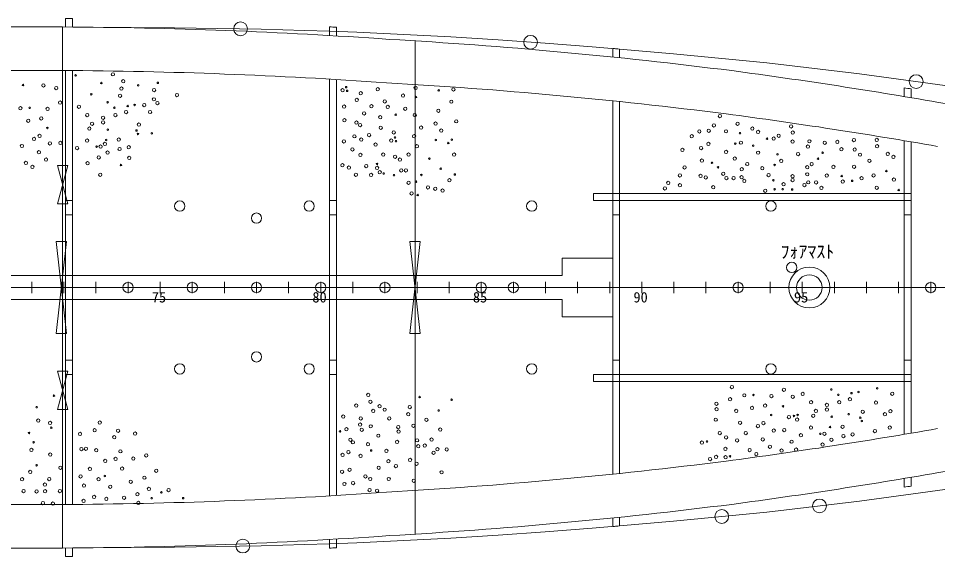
# Model space of a CAD drawing. Units: millimetres, scale not verified. Extents: x -51052 to 51048, y -29700 to 29700.
# Drawn here: x 4572 to 20605, y -4378 to 5018 of the extents above; entities that cross this region are included whole.
import ezdxf
from ezdxf.enums import TextEntityAlignment as Align

# ---------------------------------------------------------------- set-up
doc = ezdxf.new("R2010")
doc.units = ezdxf.units.MM
doc.header["$LTSCALE"] = 100
for name, color, linetype, lineweight in [('0-2_sunpou', 7, 'Continuous', 18), ('0-3_keijou', 7, 'Continuous', 18), ('0-7_hachi', 7, 'Continuous', 18)]:
    doc.layers.add(name, color=color, linetype=linetype, lineweight=lineweight)
doc.layers.add('0-5_text', color=7, linetype='Continuous')
doc.styles.add('ＭＳ ゴシック', font='')
doc.styles.get('ＭＳ ゴシック').set_extended_font_data('MS Gothic')

msp = doc.modelspace()

# ---------------------------------------------------------------- linework, layer by layer
at = {"layer": '0-2_sunpou'}
for p, q in [((4804.9, 420.2), (4804.9, 220.2)), ((5364.9, 420.2), (5364.9, 220.2)), ((5924.9, 420.2), (5924.9, 220.2)), ((6484.9, 420.2), (6484.9, 220.2)), ((7044.9, 420.2), (7044.9, 220.2)), ((7604.9, 420.2), (7604.9, 220.2)), ((8164.9, 420.2), (8164.9, 220.2)), ((8724.9, 420.2), (8724.9, 220.2)), ((9284.9, 420.2), (9284.9, 220.2)), ((9844.9, 420.2), (9844.9, 220.2)), ((10404.9, 420.2), (10404.9, 220.2)), ((10964.9, 420.2), (10964.9, 220.2)), ((11524.9, 420.2), (11524.9, 220.2)), ((12084.9, 420.2), (12084.9, 220.2)), ((12644.9, 420.2), (12644.9, 220.2)), ((13204.9, 420.2), (13204.9, 220.2)), ((13764.9, 420.2), (13764.9, 220.2)), ((14324.9, 420.2), (14324.9, 220.2)), ((14884.9, 420.2), (14884.9, 220.2)), ((15444.9, 420.2), (15444.9, 220.2)), ((16004.9, 420.2), (16004.9, 220.2)), ((16564.9, 420.2), (16564.9, 220.2)), ((17124.9, 420.2), (17124.9, 220.2)), ((17684.9, 420.2), (17684.9, 220.2)), ((18244.9, 420.2), (18244.9, 220.2)), ((18804.9, 420.2), (18804.9, 220.2)), ((19364.9, 420.2), (19364.9, 220.2)), ((19924.9, 420.2), (19924.9, 220.2)), ((20484.9, 420.2), (20484.9, 220.2)), ((-35819, 320.2), (33699.2, 320.2))]:
    msp.add_line(p, q, dxfattribs=at)
at = {"layer": '0-3_keijou'}
for p, q in [((5516.4, 5017.1), (5516.4, 4867)), ((-9184.1, 4868.2), (5270, 4868.2)), ((5343.9, 4868.2), (5343.9, -4227.8)), ((9997.9, 4869.1), (9997.9, 4718.9)), ((10117.9, 4862), (10117.9, 4711.7)), ((11489.9, 4624.9), (11489.9, -3984.6)), ((14937.4, 4493.1), (14937.4, 4342.3)), ((15057.4, 4480.8), (15057.4, 4330)), ((-9185.4, 4108.2), (5270, 4108.2)), ((5396.4, 4107.8), (5396.4, -3467.5)), ((5516.4, 4096.4), (5516.4, -3466.6)), ((9997.9, 3957.5), (9997.9, -3317.2)), ((10117.9, 3950.4), (10117.9, -3310)), ((20023.5, 3806.1), (20023.5, 3654)), ((20143.5, 3786), (20143.5, 3633.9)), ((14937.4, 3578.3), (14937.4, -2938)), ((15057.4, 3565.9), (15057.4, -2925.5)), ((20023.5, 2883.4), (20023.5, -2243)), ((20143.5, 2863.1), (20143.5, -2222.7)), ((5433.9, 2450.4), (5253.9, 2450.4)), ((5433.9, 1780.4), (5253.9, 2450.4)), ((5433.9, 2450.4), (5253.9, 1780.4)), ((14602.1, 1960.2), (20143.5, 1960.2)), ((5433.9, 1780.4), (5253.9, 1780.4)), ((5396.4, 1840.2), (5516.4, 1840.2)), ((9997.9, 1840.2), (10117.9, 1840.2)), ((5396.4, 1590.2), (5516.4, 1590.2)), ((9997.9, 1590.2), (10117.9, 1590.2)), ((14937.4, 1590.2), (15057.4, 1590.2)), ((20023.5, 1590.2), (20143.5, 1590.2)), ((5412.9, 1124.2), (5232.9, -483.8)), ((5412.9, -483.8), (5232.9, 1124.2)), ((5412.9, 1124.2), (5232.9, 1124.2)), ((11579.9, 1124.2), (11399.9, -483.8)), ((11579.9, -483.8), (11399.9, 1124.2)), ((11579.9, 1124.2), (11399.9, 1124.2)), ((14057.4, 830.2), (14937.4, 830.2)), ((14057.4, 830.2), (14057.4, 530.2)), ((-1799, 530.2), (14057.4, 530.2)), ((-1799, 110.2), (14057.4, 110.2)), ((5412.9, -483.8), (5232.9, -483.8)), ((11579.9, -483.8), (11399.9, -483.8)), ((5396.4, -949.8), (5516.4, -949.8)), ((9997.9, -949.8), (10117.9, -949.8)), ((14937.4, -949.8), (15057.4, -949.8)), ((20023.5, -949.8), (20143.5, -949.8)), ((5433.9, -1140), (5253.9, -1140)), ((5433.9, -1140), (5253.9, -1810)), ((5433.9, -1810), (5253.9, -1140)), ((5396.4, -1199.8), (5516.4, -1199.8)), ((9997.9, -1199.8), (10117.9, -1199.8)), ((14602.1, -1199.8), (20143.5, -1199.8)), ((5433.9, -1810), (5253.9, -1810)), ((20023.5, -3013.6), (20023.5, -3165.7)), ((20143.5, -2993.5), (20143.5, -3145.6)), ((-9185.4, -3467.8), (5270, -3467.8)), ((14937.4, -3702), (14937.4, -3852.7)), ((15057.4, -3689.6), (15057.4, -3840.4)), ((9997.9, -4078.5), (9997.9, -4228.8)), ((10117.9, -4071.4), (10117.9, -4221.7)), ((-9184.1, -4227.8), (5270, -4227.8)), ((5270, -4227.8), (5343.9, -4227.8)), ((5516.4, -4376.7), (5516.4, -4226.7))]:
    msp.add_line(p, q, dxfattribs=at)
for points in [[(5516.4, 5017.1), (5396.4, 5017.8), (5396.4, 4867.8)], [(20857.7, 3827.6), (19243.6, 4052.5), (17623.3, 4240.4), (15999.6, 4399.1), (15057.4, 4480.8), (14581, 4519.8), (13759.7, 4583.1), (12938.6, 4641), (12117.4, 4692.9), (11296.1, 4738), (10474.6, 4775.7), (9997.9, 4794), (9560.1, 4808.3), (8805, 4828), (8049.6, 4842.4), (7293.9, 4852.6), (6538.2, 4859.9), (5782.3, 4865.4), (5343.9, 4868.2)], [(14602.1, 1960.2), (14602.1, 1840.2), (20143.5, 1840.2)], [(14057.4, 110.2), (14057.4, -189.8), (14937.4, -189.8)], [(14602.1, -1199.8), (14602.1, -1319.8), (20143.5, -1319.8)], [(20857.7, -3187.3), (19243.6, -3412.1), (17623.3, -3600.1), (15999.6, -3758.8), (15057.4, -3840.4), (14581, -3879.4), (13759.7, -3942.8), (12938.6, -4000.7), (12117.4, -4052.5), (11296.1, -4097.7), (10474.6, -4135.4), (9997.9, -4153.6), (9560.1, -4167.9), (8805, -4187.6), (8049.6, -4202), (7293.9, -4212.3), (6538.2, -4219.6), (5782.3, -4225), (5343.9, -4227.8)], [(5516.4, -4376.7), (5396.4, -4377.5), (5396.4, -4227.5)]]:
    msp.add_lwpolyline(points, dxfattribs=at)
for centre, radius in [((8448.1, 4834.8), 120), ((13504.9, 4601.1), 120), ((20230.6, 3915), 120), ((7385.7, 1742.3), 90), ((9643.5, 1742.3), 90), ((13525.5, 1742.3), 90), ((17697.5, 1742.3), 90), ((8724.9, 1531.6), 90), ((18059.9, 671), 90), ((18367.8, 320.2), 357.5), ((18367.8, 320.2), 222.5), ((6484.9, 320.2), 90), ((7604.9, 320.2), 90), ((8724.9, 320.2), 90), ((9844.9, 320.2), 90), ((10964.9, 320.2), 90), ((12644.9, 320.2), 90), ((13204.9, 320.2), 90), ((17124.9, 320.2), 90), ((20484.9, 320.2), 90), ((8724.9, -891.2), 90), ((7385.7, -1102), 90), ((9643.5, -1102), 90), ((13525.5, -1102), 90), ((17697.5, -1102), 90), ((18545.2, -3493.1), 120), ((16840.1, -3676.6), 120), ((8487.1, -4193.7), 120)]:
    msp.add_circle(centre, radius, dxfattribs=at)
for centre, radius, start, end in [((5270, -95131.8), 100000, 89.95766, 90), ((4848.7, -83181.4), 88050.9, 85.96889, 89.67778), ((4848.7, -83181.4), 88200.9, 86.57505, 86.65314), ((6124, -82001.1), 86792, 82.79274, 86.75398), ((6124, -82001.1), 86942, 84.10239, 84.18189), ((5270, -95131.8), 99240, 89.95873, 90), ((4848.7, -83181.4), 87290.9, 85.96547, 89.67656), ((5026.9, -86142.6), 91040.2, 80.06303, 82.43472), ((6124, -82001.1), 86032, 82.79432, 86.75745), ((5026.9, -86142.6), 91190.2, 80.45804, 80.53448), ((5026.9, -86142.6), 90280.2, 80.06377, 82.43321), ((5026.9, 86782.9), 90280.2, 277.56679, 279.93623), ((6124, 82641.4), 86032, 273.24255, 277.20568), ((5026.9, 86782.9), 91040.2, 277.56528, 279.93697), ((5026.9, 86782.9), 91190.2, 279.46552, 279.54196), ((4848.7, 83821.7), 87290.9, 270.32344, 274.03453), ((5270, 95772.2), 99240, 270, 270.04127), ((6124, 82641.4), 86792, 273.24602, 277.20726), ((6124, 82641.4), 86942, 275.81811, 275.89761), ((4848.7, 83821.7), 88050.9, 270.32222, 274.03111), ((4848.7, 83821.7), 88200.9, 273.34686, 273.42495)]:
    msp.add_arc(centre, radius, start, end, dxfattribs=at)
at = {"layer": '0-7_hachi'}
for centre, radius in [((5570.2, 4021.9), 13.6), ((6220.4, 4040.9), 28.8), ((4652.4, 3854.3), 13.6), ((5008.5, 3848.1), 28.8), ((6018.7, 3889.6), 13.6), ((6400.1, 3921), 28.8), ((6660.9, 3847.6), 13.6), ((7004.2, 3892.4), 13.6), ((5231.1, 3800.5), 28.8), ((5842.4, 3692.4), 13.6), ((6345.6, 3667.7), 28.8), ((6370.1, 3793), 28.8), ((6938.9, 3765.8), 28.8), ((7338.2, 3677.8), 28.8), ((10226.2, 3762.5), 28.8), ((10289.2, 3816.5), 13.6), ((10306.4, 3753.5), 13.6), ((10543.7, 3710.9), 28.8), ((10838.8, 3779.8), 28.8), ((11280.2, 3669.9), 28.8), ((11498.6, 3803.9), 28.8), ((11902.8, 3760.1), 13.6), ((12159.1, 3778.1), 28.8), ((5299.7, 3547.9), 28.8), ((6127.6, 3552.3), 13.6), ((6767.1, 3503.7), 28.8), ((6934.6, 3604.7), 28.8), ((6996.9, 3538), 28.8), ((10473.5, 3594.8), 28.8), ((10962.3, 3568.3), 28.8), ((11505.2, 3644.8), 13.6), ((12123.1, 3563.6), 28.8), ((4608.6, 3450.2), 28.8), ((4767.7, 3456.8), 13.6), ((5081.9, 3437.2), 28.8), ((5626.4, 3474.3), 28.8), ((6246.9, 3459), 13.6), ((6451.4, 3380.7), 28.8), ((6478.4, 3488), 13.6), ((6599.2, 3507.6), 13.6), ((6870.2, 3383.3), 28.8), ((10252.5, 3477.1), 28.8), ((10600.5, 3358.9), 28.8), ((10730.2, 3483.1), 28.8), ((11014.2, 3471.1), 28.8), ((11319.2, 3440.8), 28.8), ((11896.6, 3404.1), 28.8), ((4742.6, 3231.8), 28.8), ((4971.7, 3270.7), 28.8), ((5773.4, 3330), 28.8), ((6048.9, 3283.7), 28.8), ((6048.9, 3201.9), 28.8), ((6264, 3330), 28.8), ((10257.4, 3240.1), 28.8), ((10468.1, 3199.6), 28.8), ((10884.2, 3291.4), 28.8), ((11153.3, 3335.6), 13.6), ((11485.7, 3330.6), 28.8), ((11849, 3181.5), 28.8), ((12210.1, 3220.4), 28.8), ((16808.2, 3312.9), 28.8), ((17114.7, 3178.3), 28.8), ((5076.9, 3104.9), 13.6), ((5809.4, 3093), 28.8), ((5858.4, 3177.4), 28.8), ((6132.3, 3076.2), 13.6), ((6631.9, 3059.9), 13.6), ((6673.9, 3162.8), 28.8), ((10533, 3153.7), 28.8), ((10892.3, 3107.8), 28.8), ((11119.2, 3026.8), 28.8), ((11596.3, 3112.8), 28.8), ((11946.3, 3058.3), 28.8), ((16449, 3044.5), 28.8), ((16614, 3056.9), 28.8), ((16703.1, 3149.8), 28.8), ((16914.1, 3046.2), 28.8), ((17373.4, 3093.7), 28.8), ((17473.7, 3035.6), 28.8), ((18049, 3132.1), 28.8), ((18078.7, 3025.5), 28.8), ((4844.2, 2913.9), 28.8), ((4941.5, 2965.8), 28.8), ((5771.3, 2886), 28.8), ((6103.1, 2896.2), 13.6), ((6322.3, 2901.1), 28.8), ((6658, 3001.1), 13.6), ((6899.7, 3011.6), 13.6), ((10249.3, 2869.5), 28.8), ((10433, 2958.6), 28.8), ((10551.9, 2901.9), 28.8), ((10689.6, 2980.2), 28.8), ((11076, 2883.7), 28.8), ((11139, 2937.7), 13.6), ((11156.2, 2874.7), 13.6), ((11473.7, 2960.4), 28.8), ((11852.5, 2894.2), 13.6), ((12132.6, 2902), 13.6), ((16317.4, 2961.6), 28.8), ((17159, 3013.4), 13.6), ((17630.8, 2917.1), 13.6), ((17745.6, 2919.4), 28.8), ((17832.7, 2969.6), 28.8), ((18075.7, 2868.5), 28.8), ((18369.2, 2871.5), 28.8), ((18856, 2862.5), 28.8), ((19145.8, 2892.6), 28.8), ((19544.1, 2895.4), 28.8), ((4632.7, 2790.3), 28.8), ((5121.1, 2835.7), 28.8), ((5304.7, 2843.8), 28.8), ((5596.3, 2754.7), 28.8), ((5935.9, 2778.7), 13.6), ((6004.6, 2780.4), 28.8), ((6079.7, 2826), 28.8), ((6337, 2737.5), 28.8), ((6496.6, 2768.3), 28.8), ((10397.9, 2729.1), 28.8), ((10803.1, 2816.2), 28.8), ((11522.8, 2786.2), 28.8), ((12070.4, 2842.3), 13.6), ((16153.2, 2721.3), 28.8), ((16479.1, 2754.6), 28.8), ((16607, 2826.1), 28.8), ((17076.3, 2831.3), 13.6), ((17172.8, 2848.1), 28.8), ((17387.8, 2796.9), 13.6), ((18342.5, 2779.6), 28.8), ((18637.7, 2847.5), 28.8), ((18927.5, 2734.6), 28.8), ((19158.3, 2727.7), 28.8), ((19550, 2784.9), 28.8), ((4929.4, 2681.7), 28.8), ((5053.6, 2552.1), 28.8), ((5973.8, 2591.3), 28.8), ((6127.9, 2675.8), 28.8), ((6504.7, 2581.9), 28.8), ((10538.3, 2634.6), 28.8), ((10934.4, 2641.3), 28.8), ((11141.4, 2603.2), 28.8), ((11225.9, 2554.2), 28.8), ((11378.4, 2639.2), 28.8), ((11740.9, 2570.1), 13.6), ((12171, 2639.2), 28.8), ((16915.5, 2686.9), 28.8), ((17067.2, 2570.8), 28.8), ((17473.7, 2673.8), 28.8), ((17811.6, 2643.6), 13.6), ((18170.6, 2649.3), 28.8), ((18520, 2567.1), 13.6), ((18598.4, 2673.4), 13.6), ((19251.2, 2638.6), 28.8), ((19736.6, 2651.9), 28.8), ((19834.3, 2599.1), 28.8), ((4701.7, 2495.3), 28.8), ((4817.8, 2425), 28.8), ((5777.9, 2489.9), 28.8), ((6361.2, 2457.3), 13.6), ((10224.9, 2453.7), 28.8), ((10335.8, 2412.7), 28.8), ((10639.7, 2438.7), 28.8), ((10828.9, 2407.9), 28.8), ((10827.2, 2476.7), 13.6), ((11938.1, 2393.8), 13.6), ((16191.7, 2416), 28.8), ((16494.2, 2536.3), 28.8), ((16668.2, 2497.1), 13.6), ((16774.6, 2418.6), 13.6), ((17188.6, 2383.2), 28.8), ((17283.7, 2475.7), 28.8), ((17547.6, 2401.7), 28.8), ((17760.9, 2458.4), 13.6), ((17877.6, 2531.1), 28.8), ((18331.4, 2419.6), 28.8), ((18408, 2475.1), 28.8), ((18788.3, 2426.2), 28.8), ((19147.6, 2427.6), 28.8), ((19414.3, 2533.5), 28.8), ((5999.8, 2287.4), 28.8), ((10460.1, 2288.5), 28.8), ((10724.2, 2284.6), 28.8), ((10874.5, 2332.8), 28.8), ((10944.6, 2309.4), 13.6), ((11124.7, 2280.3), 13.6), ((11250.4, 2363.6), 28.8), ((11332.1, 2363.6), 28.8), ((11600.8, 2284.9), 13.6), ((12184.5, 2292.7), 13.6), ((16108.8, 2276.7), 28.8), ((16470.2, 2267.8), 28.8), ((16562.1, 2241.1), 28.8), ((16866.6, 2306.6), 28.8), ((16922, 2230), 28.8), ((17046.1, 2230), 28.8), ((17186, 2245.9), 28.8), ((17655.9, 2282.8), 28.8), ((18075.2, 2261.3), 28.8), ((18331.4, 2295.6), 28.8), ((18672.1, 2274.5), 28.8), ((18932.7, 2265.4), 13.6), ((19279.7, 2226.9), 28.8), ((19488.3, 2277.1), 28.8), ((19710.5, 2353.5), 13.6), ((11378.4, 2148.6), 28.8), ((11507.4, 2165.6), 13.6), ((11716.2, 2066.9), 28.8), ((12089.3, 2192.1), 28.8), ((15907.1, 2145.6), 28.8), ((16108.8, 2104.7), 28.8), ((16692.4, 2069.2), 28.8), ((17233.5, 2179.8), 28.8), ((17741, 2191.5), 13.6), ((17917.2, 2121.7), 28.8), ((18075.2, 2195.3), 28.8), ((18281.2, 2108.2), 28.8), ((18347.3, 2155.7), 28.8), ((18484.6, 2153), 28.8), ((18577.1, 2058), 28.8), ((18949.5, 2168.9), 28.8), ((19114.8, 2182.7), 13.6), ((19544.1, 2062.2), 28.8), ((19843.7, 2203.7), 28.8), ((11429.2, 1961.2), 28.8), ((11536.4, 1934.1), 13.6), ((11841.5, 2042.4), 28.8), ((11969.5, 2012.5), 28.8), ((15849.4, 2048.6), 28.8), ((17597.8, 2008.1), 28.8), ((17760.9, 2034.9), 13.6), ((17901.9, 2037.1), 13.6), ((18067.2, 2030.8), 13.6), ((19926.9, 2020.6), 13.6), ((17017.5, -1418.3), 28.8), ((17924.7, -1464.3), 28.8), ((19551.4, -1440.4), 13.6), ((5192.5, -1569.2), 13.6), ((10673.4, -1555.9), 28.8), ((11569.6, -1591.3), 13.6), ((16984.9, -1629.5), 28.8), ((17233.6, -1561.9), 28.8), ((17392.7, -1555.4), 13.6), ((17706.9, -1574.9), 28.8), ((18077.2, -1586.8), 28.8), ((18251.4, -1537.8), 28.8), ((18752.6, -1459.8), 13.6), ((18871.9, -1553.2), 13.6), ((19076.4, -1631.4), 28.8), ((19103.4, -1524.2), 13.6), ((19224.2, -1504.6), 13.6), ((19813, -1534.7), 28.8), ((4891.8, -1768.1), 13.6), ((10464.5, -1741.9), 28.8), ((10711.4, -1673.6), 28.8), ((10871, -1751.4), 28.8), ((11397.3, -1767.9), 28.8), ((12128.3, -1638.2), 13.6), ((16745.9, -1708), 28.8), ((17367.6, -1780.4), 28.8), ((17596.7, -1741.4), 28.8), ((17908.4, -1752.8), 13.6), ((18398.4, -1682.2), 28.8), ((18673.9, -1728.5), 28.8), ((18889, -1682.2), 28.8), ((19530.2, -1687.8), 28.8), ((10238.6, -1932.2), 28.8), ((10760.8, -1834.9), 28.8), ((10960.2, -1812.1), 28.8), ((11371.5, -1892.5), 28.8), ((11903.9, -1826.8), 13.6), ((16749.4, -1805.6), 28.8), ((17093, -1833.8), 28.8), ((17701.9, -1907.3), 13.6), ((18010.7, -1941.3), 28.8), ((18099.8, -1921.6), 13.6), ((18162.8, -1904.4), 13.6), ((18434.4, -1919.1), 28.8), ((18483.4, -1834.7), 28.8), ((18673.9, -1810.2), 28.8), ((18757.3, -1935.9), 13.6), ((19053.9, -1891.6), 13.6), ((19298.9, -1849.3), 28.8), ((19685.5, -1891.5), 28.8), ((19782.7, -1839.6), 28.8), ((4919, -2002.3), 28.8), ((5124, -2042.1), 28.8), ((5992.2, -2038.1), 28.8), ((10531, -2072.7), 28.8), ((10544.3, -1964.5), 28.8), ((10719.1, -2103), 28.8), ((11040, -1964), 28.8), ((11461.7, -2092.2), 28.8), ((11689.5, -1989.1), 28.8), ((16735.5, -1986.9), 28.8), ((17159.9, -2041.5), 28.8), ((17469.2, -2098.3), 28.8), ((17566.5, -2046.4), 28.8), ((18153.8, -1984.6), 28.8), ((18947.3, -2111), 28.8), ((19256.9, -1952.2), 13.6), ((19283, -2011), 13.6), ((4757.1, -2218), 13.6), ((5145.6, -2128), 13.6), ((5646.5, -2235.8), 28.8), ((5902, -2171.4), 28.8), ((6312, -2179.4), 28.8), ((6608.2, -2229.9), 28.8), ((10181.6, -2190.7), 13.6), ((10293.6, -2154.3), 28.8), ((10561.4, -2161.9), 28.8), ((10850.1, -2266.3), 28.8), ((11197.4, -2115.8), 28.8), ((11203.9, -2195.3), 28.8), ((11930.2, -2158.8), 28.8), ((16805.2, -2220.6), 28.8), ((17257.7, -2221.8), 28.8), ((17746.1, -2176.4), 28.8), ((17929.7, -2168.3), 28.8), ((18221.3, -2257.4), 28.8), ((18396.3, -2126.1), 28.8), ((18560.9, -2233.4), 13.6), ((18629.6, -2231.7), 28.8), ((18728.1, -2116), 13.6), ((19121.6, -2243.8), 28.8), ((19510.3, -2186.6), 28.8), ((19770.7, -2123.7), 28.8), ((4836.9, -2381.6), 13.6), ((6244.4, -2293.1), 28.8), ((10362, -2337.1), 28.8), ((10407.6, -2382.7), 28.8), ((10669.7, -2416.8), 28.8), ((11177.1, -2376.3), 28.8), ((11526.2, -2347.7), 28.8), ((11779.8, -2334.9), 28.8), ((16493, -2387.6), 28.8), ((16582.1, -2367.9), 13.6), ((16916.7, -2297.3), 28.8), ((17106.7, -2348.9), 28.8), ((17554.4, -2330.4), 28.8), ((18057.3, -2370.9), 28.8), ((18598.8, -2420.9), 28.8), ((18752.9, -2336.4), 28.8), ((18962, -2274.7), 28.8), ((4799.4, -2513.6), 28.8), ((5670.1, -2500.1), 28.8), ((5749.6, -2493.7), 28.8), ((5930.6, -2520.4), 28.8), ((6350.7, -2539.8), 28.8), ((10327.8, -2551.6), 28.8), ((10725.7, -2525.5), 13.6), ((10990.6, -2532.6), 28.8), ((11545.5, -2450.8), 28.8), ((11659.4, -2437.9), 28.8), ((11814.1, -2564.6), 28.8), ((11880.7, -2502.4), 28.8), ((12041.9, -2506.6), 28.8), ((16902.7, -2497.3), 28.8), ((17326.7, -2516.8), 28.8), ((17442.8, -2587.1), 28.8), ((17678.6, -2460.1), 28.8), ((17883.8, -2527.6), 28.8), ((18135.6, -2508.7), 28.8), ((5127.6, -2594.9), 28.8), ((6086.9, -2706.9), 28.8), ((6267.2, -2670.8), 28.8), ((6576.6, -2667), 28.8), ((6800.6, -2610.1), 28.8), ((10227.2, -2602.8), 28.8), ((10540.5, -2619.9), 28.8), ((11026.7, -2712.9), 28.8), ((11404.5, -2690.1), 28.8), ((16635.3, -2675.6), 28.8), ((16740.7, -2637.8), 28.8), ((16905.4, -2643.2), 28.8), ((16985.3, -2625.5), 13.6), ((4777.9, -2898.7), 28.8), ((4889.7, -2783.9), 13.6), ((5305.7, -2826.6), 28.8), ((5820.5, -2847.5), 28.8), ((6381.1, -2841.8), 28.8), ((6976.7, -2878.3), 28.8), ((10217.7, -2895.1), 28.8), ((10348.7, -2861), 28.8), ((10855.8, -2826.8), 28.8), ((11157.8, -2796.4), 28.8), ((11518.1, -2757.7), 28.8), ((11953.9, -2905.9), 28.8), ((4636.8, -3027.9), 28.8), ((5110.2, -3024.1), 28.8), ((5657.3, -2978.5), 28.8), ((5971.1, -3027.9), 28.8), ((6079.8, -2971.8), 13.6), ((6532.9, -3071.6), 28.8), ((6770.2, -2999.4), 28.8), ((10626, -2978.7), 28.8), ((10709.6, -3022.3), 28.8), ((11030.5, -3022.3), 28.8), ((11467.7, -3053.9), 28.8), ((4663.1, -3233.6), 28.8), ((5034.3, -3121), 28.8), ((5038.1, -3234.9), 28.8), ((5296.2, -3233), 28.8), ((5716.2, -3136.1), 28.8), ((6174.2, -3157), 28.8), ((6848, -3195), 28.8), ((7191.6, -3215.9), 28.8), ((10257.6, -3109.6), 28.8), ((10409.5, -3094.4), 28.8), ((10698.2, -3215.9), 28.8), ((10827.3, -3227.3), 28.8), ((4887.8, -3238.4), 28.8), ((5891.4, -3335.6), 28.8), ((6105.9, -3369.7), 28.8), ((6415.3, -3348.9), 28.8), ((6648.7, -3288.1), 28.8), ((6894.5, -3356.6), 13.6), ((7065.5, -3255.6), 13.6), ((7446.3, -3356.6), 13.6), ((5000.1, -3443.8), 28.8), ((5174.7, -3451.4), 28.8), ((5708.6, -3403.9), 28.8), ((6663.9, -3440), 28.8)]:
    msp.add_circle(centre, radius, dxfattribs=at)

# ---------------------------------------------------------------- texts
at = {"layer": '0-2_sunpou', "style": 'ＭＳ ゴシック'}
for s, p in [('75', (6899.4, 3.7)), ('80', (9699.4, 3.7)), ('85', (12499.4, 3.7)), ('90', (15299.4, 3.7)), ('95', (18099.4, 3.7))]:
    msp.add_text(s, height=183.3, dxfattribs=at).set_placement(p, align=Align.BOTTOM_LEFT)
at = {"layer": '0-5_text', "style": 'ＭＳ ゴシック'}
msp.add_text('ﾌｫｱﾏｽﾄ', height=229.1, dxfattribs=at).set_placement((17864.6, 763.5), align=Align.BOTTOM_LEFT)

doc.saveas('drawing.dxf')
